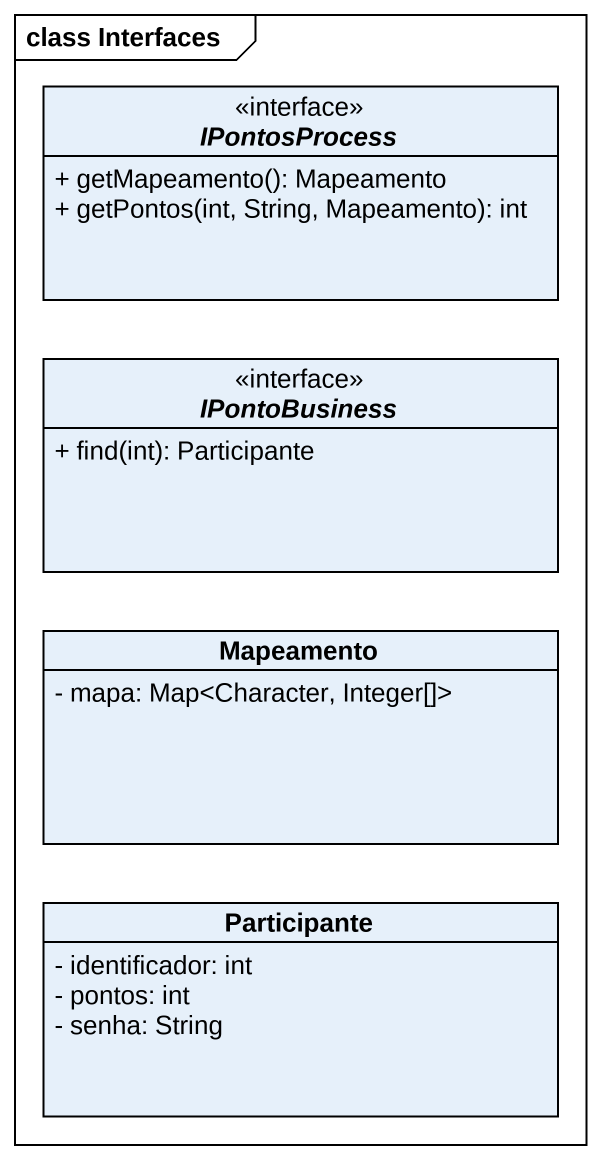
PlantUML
@startuml
mainframe class Interfaces
hide circle
hide empty members
skinparam classAttributeIconSize 0
interface IPontosProcess <<interface>> {
  + getMapeamento(): Mapeamento
  + getPontos(int, String, Mapeamento): int
}
interface IPontoBusiness <<interface>> {
  + find(int): Participante
}
class Mapeamento {
  - mapa: Map<Character, Integer[]>
}
class Participante {
  - identificador: int
  - pontos: int
  - senha: String
}
@enduml
